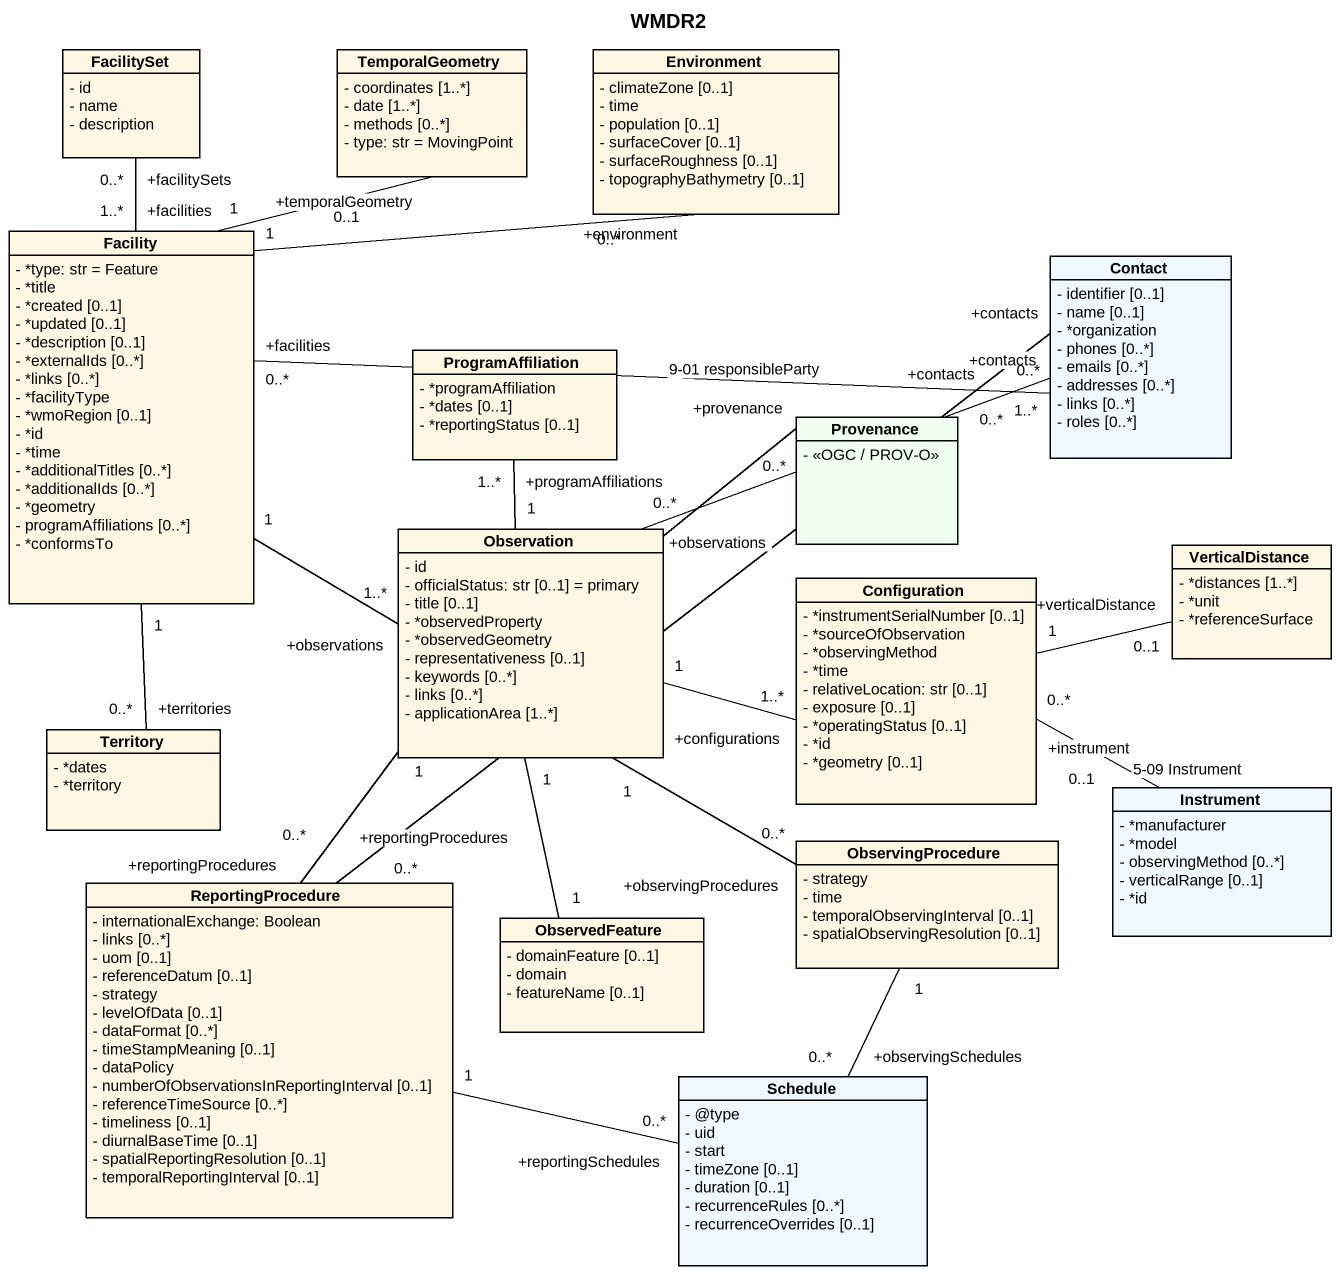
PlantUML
@startuml
title WMDR2
hide circle
hide empty members
skinparam classAttributeIconSize 0
class FacilitySet {
  - id
  - name
  - description
}
class TemporalGeometry {
  - coordinates [1..*]
  - date [1..*]
  - methods [0..*]
  - type: str = MovingPoint
}
class Environment {
  - climateZone [0..1]
  - time
  - population [0..1]
  - surfaceCover [0..1]
  - surfaceRoughness [0..1]
  - topographyBathymetry [0..1]
}
class Facility {
  - *type: str = Feature
  - *title
  - *created [0..1]
  - *updated [0..1]
  - *description [0..1]
  - *externalIds [0..*]
  - *links [0..*]
  - *facilityType
  - *wmoRegion [0..1]
  - *id
  - *time
  - *additionalTitles [0..*]
  - *additionalIds [0..*]
  - *geometry
  - programAffiliations [0..*]
  - *conformsTo
}
class Contact #F0F8FF {
  - identifier [0..1]
  - name [0..1]
  - *organization
  - phones [0..*]
  - emails [0..*]
  - addresses [0..*]
  - links [0..*]
  - roles [0..*]
}
class ProgramAffiliation {
  - *programAffiliation
  - *dates [0..1]
  - *reportingStatus [0..1]
}
class Provenance #F0FFF0 {
  - <<OGC / PROV-O>>
}
class Observation {
  - id
  - officialStatus: str [0..1] = primary
  - title [0..1]
  - *observedProperty
  - *observedGeometry
  - representativeness [0..1]
  - keywords [0..*]
  - links [0..*]
  - applicationArea [1..*]
}
class VerticalDistance {
  - *distances [1..*]
  - *unit
  - *referenceSurface
}
class Configuration {
  - *instrumentSerialNumber [0..1]
  - *sourceOfObservation
  - *observingMethod
  - *time
  - relativeLocation: str [0..1]
  - exposure [0..1]
  - *operatingStatus [0..1]
  - *id
  - *geometry [0..1]
}
class Territory {
  - *dates
  - *territory
}
class Instrument #F0F8FF {
  - *manufacturer
  - *model
  - observingMethod [0..*]
  - verticalRange [0..1]
  - *id
}
class ObservingProcedure {
  - strategy
  - time
  - temporalObservingInterval [0..1]
  - spatialObservingResolution [0..1]
}
class ReportingProcedure {
  - internationalExchange: Boolean
  - links [0..*]
  - uom [0..1]
  - referenceDatum [0..1]
  - strategy
  - levelOfData [0..1]
  - dataFormat [0..*]
  - timeStampMeaning [0..1]
  - dataPolicy
  - numberOfObservationsInReportingInterval [0..1]
  - referenceTimeSource [0..*]
  - timeliness [0..1]
  - diurnalBaseTime [0..1]
  - spatialReportingResolution [0..1]
  - temporalReportingInterval [0..1]
}
class ObservedFeature {
  - domainFeature [0..1]
  - domain
  - featureName [0..1]
}
class Schedule #F0F8FF {
  - @type
  - uid
  - start
  - timeZone [0..1]
  - duration [0..1]
  - recurrenceRules [0..*]
  - recurrenceOverrides [0..1]
}
Facility "+facilities\n1..*" -up- "+facilitySets\n0..*" FacilitySet
Facility "1" -up- "+temporalGeometry\n0..1" TemporalGeometry
Facility "1" -right- "+environment\n0..*" Environment
Facility "+facilities\n0..*" -right- "+contacts\n1..*" Contact : 9-01 responsibleParty
Facility "1" -right- "+observations\n1..*" Observation
Facility "1" -- "+territories\n0..*" Territory
Observation "+observations\n0..*" -right- "+contacts\n0..*" Contact
Observation "1" -up- "+programAffiliations\n1..*" ProgramAffiliation
Observation -right- "+provenance\n0..*" Provenance
Observation "1" -right- "+configurations\n1..*" Configuration
Observation "1" -- "+observingProcedures\n0..*" ObservingProcedure
Observation "1" -- "+reportingProcedures\n0..*" ReportingProcedure
Observation "1" -- "1" ObservedFeature
Configuration "1" -right- "+verticalDistance\n0..1" VerticalDistance
Configuration "0..*" -right- "+instrument\n0..1" Instrument : 5-09 Instrument
ObservingProcedure "1" -- "+observingSchedules\n0..*" Schedule
ReportingProcedure "+reportingProcedures\n0..*" -up- "+contacts\n0..*" Contact
ReportingProcedure "1" -right- "+reportingSchedules\n0..*" Schedule
@enduml
